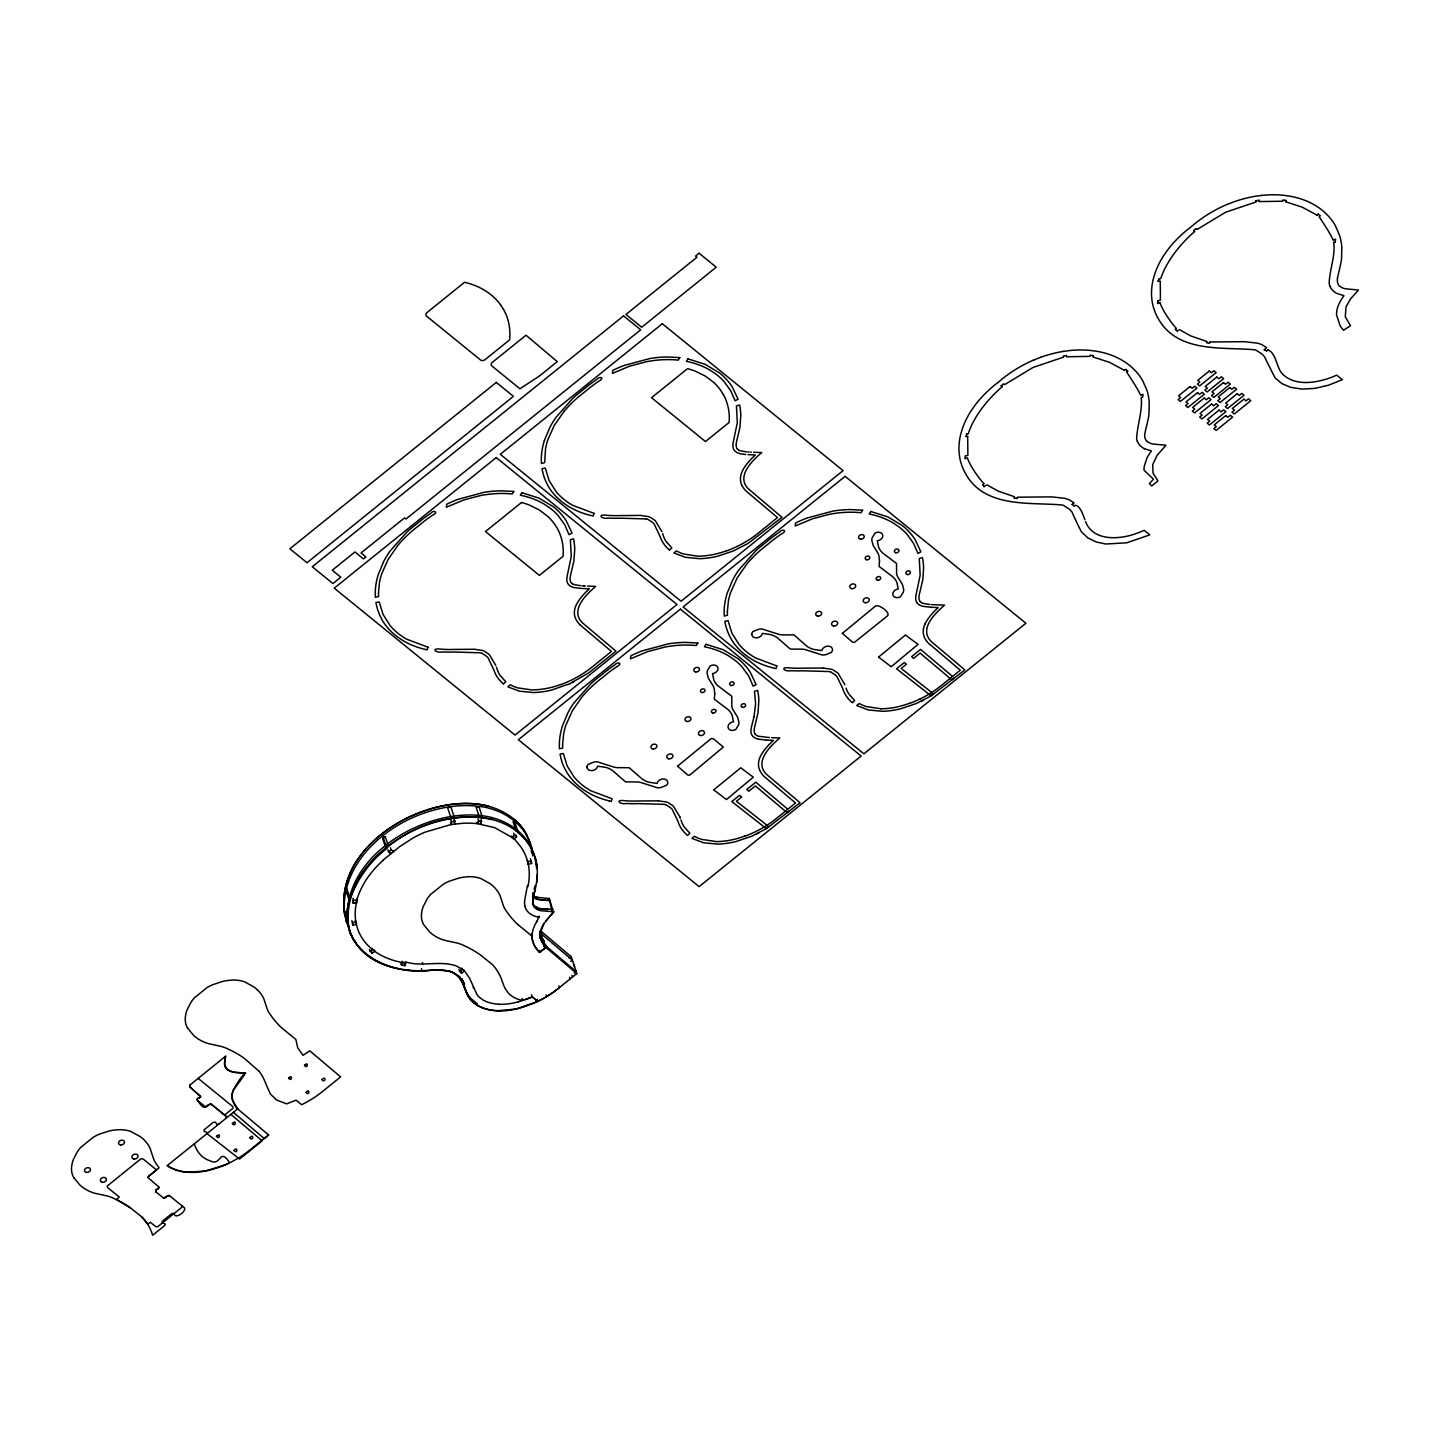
<?xml version="1.0" encoding="UTF-8"?>
<svg xmlns="http://www.w3.org/2000/svg" width="1430" height="1430" viewBox="0 0 1430 1430"><rect width="100%" height="100%" fill="white"/><g stroke="black" fill="none" stroke-linecap="round" stroke-linejoin="round"><path stroke-width="1.5" d="M532.157 935.363L532.157 936.275M147.791 1177.534L148.184 1176.586M533.712 853.317C539.754 867.617 537.215 883.168 533.175 897.575A45.099 34.535 -18.3 0 0 532.907 899.113L532.729 900.882A21.825 16.713 -18.3 0 0 532.711 902.044A17.607 13.478 -18.3 0 0 532.782 903.045L533.73 905.994A11.619 8.902 -18.3 0 0 534.141 906.638L535.553 908.157A14.05 10.761 -18.3 0 0 537.233 909.301L538.431 909.873A18.143 13.907 -18.3 0 0 540.236 910.481A18.787 14.389 -18.3 0 0 541.523 910.803L553.803 911.714M537.394 874.588L536.643 882.864M532.782 900.042L532.729 900.882A26.491 20.288 -18.3 0 0 532.711 902.044A21.218 16.248 -18.3 0 0 532.782 903.045M1337.354 278.51L1340.41 265.337A97.365 74.592 -18.3 0 0 1341.554 258.651L1341.805 247.14A89.393 68.479 -18.3 0 0 1339.445 235.02L1335.245 225.457A83.601 64.046 -18.3 0 0 1328.506 216.18L1325.002 212.641A81.76 62.634 -18.3 0 0 1311.9 203.507L1307.485 201.398A82.046 62.848 -18.3 0 0 1289.27 196.071L1283.586 195.284A87.284 66.853 -18.3 0 0 1261.868 195.392M421.51 913.556L421.957 910.821A39.468 30.227 -18.3 0 1 423.173 906.745L427.123 899.005A37.466 28.689 -18.3 0 1 430.734 894.34L443.318 884.205A37.466 28.689 -18.3 0 1 449.092 881.291L458.673 878.127A39.057 29.923 -18.3 0 1 462.534 877.341L467.092 876.804A30.102 23.059 -18.3 0 1 480.998 878.628L489.918 883.543A41.667 31.925 -18.3 0 1 493.404 886.385L494.083 887.047A51.623 39.54 -18.3 0 1 497.586 891.23L498.051 891.909A38.074 29.172 -18.3 0 1 500.196 896.002L503.235 905.333A47.941 36.715 -18.3 0 0 505.433 909.802L509.795 915.861A133.634 102.37 -18.3 0 0 517.731 924.477M355.301 920.187L355.838 921.832L355.695 920.884A79.669 61.025 -18.3 0 1 356.356 903.099L353.264 903.081L353.192 898.237M532.675 894.679L533.086 892.946M754.039 716.645L755.612 703.596L754.486 691.351L757.668 690.386A95.56 73.198 -18.3 0 1 758.847 700.861L758.025 712.569L754.504 727.548A33.623 25.758 -18.3 0 0 754.254 729.175L754.182 731.052A11.44 8.759 -18.3 0 0 754.361 732.357M225.493 1056.413L224.528 1064.492L227.299 1069.604L233.769 1072.357L245.799 1073.197L233.215 1072.142M533.891 894.394L533.712 895.109A97.151 74.414 -18.3 0 0 533.283 897.003M534.087 893.661L534.731 891.14M534.069 889.12L534.588 887.208M754.021 716.68L751.215 727.977A35.786 27.402 -18.3 0 0 751.054 729.121L750.929 731.338A15.962 12.226 -18.3 0 0 751.018 732.428L751.429 734.055A10.689 8.187 -18.3 0 0 752.341 735.717L752.806 736.253A11.726 8.991 -18.3 0 0 753.556 736.951L755.129 737.987A14.193 10.868 -18.3 0 0 756.577 738.613L757.864 739.024M535.249 889.228L535.285 885.385M544.401 440.404L549.889 427.373A106.16 81.331 -18.3 0 1 555.877 417.506L572.858 398.273A116.67 89.375 -18.3 0 1 582.671 390.175A116.295 89.089 -18.3 0 1 596.578 379.629C598.866 376.394 604.497 377.073 600.439 380.201A112.738 86.354 -18.3 0 0 584.781 391.892A111.665 85.532 -18.3 0 0 564.063 411.375M131.22 1208.475L142.267 1217.305A66.066 50.604 -18.3 0 1 147.612 1224.009L148.005 1224.706A82.011 62.813 -18.3 0 1 150.919 1230.444L151.276 1231.319A79.812 61.133 -18.3 0 1 151.83 1232.785L152.688 1235.234L164.915 1225.349L165.165 1223.919L163.467 1223.311A1.859 1.43 -18.3 0 1 162.77 1220.88L171.457 1213.873A1.859 1.43 -18.3 0 1 174.46 1214.445C175.568 1219.075 186.543 1211.407 184.47 1207.814L169.097 1195.373L163.395 1197.893L155.852 1191.905L155.816 1190.225L159.231 1187.347L157.836 1189.277M166.47 1196.41L169.437 1195.48M404.815 965.733L405.977 962.819L402.795 962.354L401.633 965.268L404.851 965.625L404.172 963.588M1014.442 496.728L998.086 491.08L987.004 484.877M1016.98 498.462L1013.924 498.033A3.664 2.806 -18.3 0 0 1014.442 496.853M1210.066 341.967L1244.618 341.681L1257.631 343.182A23.095 17.678 -18.3 0 1 1258.4 343.361L1261.743 344.612A28.761 22.04 -18.3 0 1 1262.207 344.862L1266.64 347.651L1265.89 348.259A3.664 2.806 -18.3 0 1 1264.728 349.206L1263.959 349.796L1266.748 350.958M511.404 836.05L511.815 837.319L494.601 827.63L477.513 823.698L478.728 820.874M450.897 822.965L451.397 824.484L463.606 823.215A78.042 59.792 -18.3 0 1 476.422 823.573L478.693 820.981L478.049 818.854M481.231 819.319L480.855 824.145L480.355 822.858M1282.424 201.255L1259.187 201.559M1285.498 201.702L1302.212 207.189L1316.976 215.09M1286.017 200.397L1282.942 199.95A3.664 2.806 -18.3 0 1 1282.478 201.165M924.942 624.141L925.961 622.104A47.458 36.358 -18.3 0 1 931.216 614.775L931.448 614.435A79.562 60.936 -18.3 0 1 936.471 609.198L938.134 607.571L931.002 607.267M544.187 923.208C538.806 930.429 538.949 941.19 545.867 947.393L576.791 973.562L559.434 987.54A90.859 69.605 -18.3 0 1 546.671 996.567A87.873 67.317 -18.3 0 1 542.274 999.087L537.805 1001.375L540.701 999.928A89.947 68.89 -18.3 0 0 559.434 987.54L558.88 985.86M537.001 921.135L539.164 916.147M545.599 921.117L552.534 913.126M564.063 411.375L554.197 425.568L547.762 439.975A93.915 71.947 -18.3 0 0 545.581 448.466L544.651 462.641L541.416 463.463A94.898 72.698 -18.3 0 1 544.419 440.404M547.708 900.024L549.388 898.362L553.303 912.358M553.839 911.84L544.133 923.297L540.486 932.235A25.168 19.287 -18.3 0 0 540.755 938.795L547.19 947.071M552.659 912.984L549.066 898.666M549.192 898.541L537.072 897.325A18.787 14.389 -18.3 0 1 535.767 897.003A17.929 13.746 -18.3 0 1 533.98 896.378L532.782 895.806M587.587 590.429L589.267 588.82L582.242 588.499M503.503 683.88L505.773 681.717L500.017 675.318A43.794 33.534 -18.3 0 1 497.211 669.347L496.46 667.202M669.562 550.014L671.832 547.869L666.076 541.452A43.794 33.534 -18.3 0 1 663.27 535.499L662.608 533.622M852.369 702.63L854.657 700.486L848.884 694.068A43.794 33.534 -18.3 0 1 846.077 688.098M382.9 860.288L399.81 846.524L412.984 838.052A96.686 74.056 -18.3 0 1 425.05 832.153L451.022 824.538M190.101 1084.941L189.815 1086.711L200.79 1096.774L189.743 1086.782L189.69 1085.227L225.672 1056.162L224.582 1062.115A21.093 16.159 -18.3 0 0 224.582 1063.902L225.011 1066.119M226.047 1118.278L226.315 1116.383L211.068 1103.978C204.883 1104.55 205.706 1113.023 197.322 1100.081C196.107 1097.704 203.364 1096.435 199.36 1097.811M369.995 951.629L372.694 949.359L374.875 951.129L372.157 953.399L369.351 949.502M513.71 833.136L514.353 835.263L511.708 837.319L513.871 839.088L516.552 836.925L515.89 834.905M983.876 483.59C978.996 478.496 969.969 465.876 967.449 458.047M1124.409 370.316L1109.644 362.416L1092.931 356.91A3.664 2.806 -18.3 0 1 1093.414 355.695L1090.393 355.158A3.664 2.806 -18.3 0 1 1089.91 356.392L1066.637 356.767M1318.21 214.107L1320.301 215.805A3.664 2.806 -18.3 0 0 1319.121 216.734C1322.786 222.133 1330.293 233.555 1333.1 239.882M1127.752 371.014L1125.642 369.315A3.664 2.806 -18.3 0 1 1124.498 370.263M1177.301 331.081L1175.21 329.365A3.664 2.806 -18.3 0 0 1176.389 328.453C1171.277 322.966 1162.662 310.721 1160.016 302.838M224.528 1115.06L232.786 1108.393L233.036 1106.766L198.109 1078.363M233.394 1112.343L264.246 1138.566L268.679 1135.009L237.666 1108.911L207.01 1133.597L239.561 1159.051L262.155 1140.836L230.874 1114.381M459.423 971.524L462.14 969.254L464.321 971.024L461.604 973.276L458.798 969.397M147.648 1224.348L150.275 1222.221L155.834 1226.726L157.765 1226.654L181.699 1207.403L181.807 1205.526M268.536 1135.009L251.18 1148.987A88.517 67.818 -18.3 0 1 224.027 1165.343C206.421 1172.564 184.148 1176.676 167.221 1165.575L206.528 1134.008L206.885 1132.399L204.168 1131.327L204.025 1129.932L213.159 1122.425L215.394 1122.157L217.003 1124.481L218.862 1124.052M1072.089 504.468L1074.18 506.166A3.664 2.806 -18.3 0 1 1075.342 505.237C1080.329 505.863 1082.903 514.782 1084.87 519.591M1073.322 503.467L1074.091 502.86L1069.64 500.071A28.761 22.04 -18.3 0 0 1069.175 499.821L1065.833 498.587A23.095 17.678 -18.3 0 0 1065.064 498.391L1052.051 496.889L1017.517 497.175A3.664 2.806 -18.3 0 0 1016.998 498.355M539.932 935.22L541.47 933.969L572.322 960.084L570.731 961.371M1267.981 349.957C1276.775 353.246 1276.078 368.618 1283.425 374.928C1295.652 385.707 1313.884 383.169 1328.22 378.503A69.373 53.142 -18.3 0 0 1334.083 376.287L1336.746 375.125L1342.359 379.683L1328.649 385.171L1314.939 388.37L1302.212 389.103L1290.647 387.333L1281.941 383.633L1275.024 377.86L1264.477 356.731A30.066 23.041 -18.3 0 0 1264.049 356.195L1262.19 354.247A29.887 22.898 -18.3 0 0 1261.653 353.782L1256.005 350.189A11.243 8.616 -18.3 0 0 1254.754 349.778C1222.042 346.793 1175.567 353.585 1156.977 316.227A82.868 63.474 -18.3 0 1 1152.008 300.604L1151.561 295.813A89.321 68.425 -18.3 0 1 1153.599 277.867L1155.172 272.755A98.831 75.719 -18.3 0 1 1163.895 255.291L1167.684 249.893A109.699 84.048 -18.3 0 1 1191.297 226.709A108.752 83.298 -18.3 0 1 1226.708 204.597L1233.625 201.952A96.311 73.77 -18.3 0 1 1255.558 196.232L1261.868 195.392M539.557 938.08L542.131 936.007L540.236 933.808M543.758 946.749L545.331 945.498L576.129 971.542L574.145 973.133M569.247 958.297L571.214 956.706L540.343 930.608L541.577 934.308M789.592 810.649L787.09 812.669L755.38 785.946L748.837 791.219L746.853 789.414L755.791 782.21L787.108 808.683M954.346 677.838L951.844 679.858L920.134 653.135L913.591 658.408L911.625 656.62L920.562 649.399L951.88 675.872M930.215 695.927L933.593 693.89L901.15 668.436L906.423 664.199L904.278 662.519L896.538 668.757L930.769 695.588M765.443 828.739L768.84 826.701L736.396 801.247L741.67 797.01L739.525 795.33L731.785 801.569L765.997 828.399M726.726 550.639A65.297 50.014 -18.3 0 1 697.643 556.199L683.862 554.036A43.311 33.176 -18.3 0 1 679.715 552.552L676.372 550.925L673.905 552.963L685.453 557.325L699.359 558.665A64.064 49.067 -18.3 0 0 713.463 557.11L713.945 557.039A71.911 55.091 -18.3 0 0 717.896 556.145L733.429 550.925L748.087 543.4L782.031 517.338L748.426 488.917C735.735 476.351 752.305 460.746 761.69 452.559L753.61 452.255M569.873 683.665L588.731 672.851L615.973 651.186L582.368 622.765C569.676 610.199 586.246 594.594 595.631 586.407L587.551 586.103M880.487 708.654L866.669 706.652A43.311 33.176 -18.3 0 1 862.522 705.151L859.198 703.542L856.713 705.58L868.26 709.941L882.167 711.282A64.064 49.067 -18.3 0 0 896.288 709.727L896.753 709.638A71.911 55.091 -18.3 0 0 900.703 708.762L916.237 703.542L930.894 696.017L964.857 669.937L931.252 641.534C918.543 628.968 935.131 613.345 944.515 605.176L931.413 604.622M715.715 841.466L701.916 839.446A43.311 33.176 -18.3 0 1 697.769 837.962L694.426 836.336L691.959 838.373L703.506 842.753L717.395 844.093A64.064 49.067 -18.3 0 0 731.517 842.52L731.999 842.449A71.911 55.091 -18.3 0 0 735.95 841.555L751.483 836.336L766.14 828.81L800.085 802.748L766.48 774.327C753.789 761.779 770.359 746.156 779.743 737.987L771.664 737.666M923.709 700.039L921.349 701.218M758.955 832.832L756.577 834.03M573.948 681.717L572.465 682.45M737.094 546.457L730.927 549.209A80.366 61.562 -18.3 0 1 728.835 550.032L726.798 550.8M919.919 699.073L913.752 701.826A80.366 61.562 -18.3 0 1 911.643 702.648L909.623 703.399M537.162 999.338L537.734 1001.411L533.765 1003.234M229.515 1162.93L224.045 1165.379M532.264 996.835L537.823 1001.375L516.159 1009.008L497.193 1010.76A47.548 36.429 -18.3 0 1 488.13 1009.526M569.873 683.665L551.837 689.993A71.911 55.091 -18.3 0 1 547.887 690.887L547.404 690.976A64.064 49.067 -18.3 0 1 533.283 692.531L519.394 691.173L507.847 686.811L510.313 684.773L513.656 686.4A43.311 33.176 -18.3 0 0 517.803 687.884L531.602 689.886A65.297 50.014 -18.3 0 0 560.667 684.487M533.515 1003.342L531.477 1004.2M1034.158 359.842L1041.076 357.16M224.01 1165.307L205.312 1170.973L188.939 1172.207A43.579 33.391 -18.3 0 1 167.256 1165.665M560.739 684.648L562.776 683.88A80.366 61.562 -18.3 0 0 564.868 683.057L571.035 680.305A88.088 67.478 -18.3 0 0 580.097 675.389A92.199 70.624 -18.3 0 0 593.075 666.237L611.45 651.437L579.776 624.642M744.851 836.21L746.889 835.46A80.366 61.562 -18.3 0 0 748.98 834.62L755.147 831.885A88.088 67.478 -18.3 0 0 764.21 826.951A92.199 70.624 -18.3 0 0 777.187 817.799L795.545 802.999L763.888 776.222A35.714 27.349 -18.3 0 1 759.991 770.842A25.275 19.377 -18.3 0 1 760.117 756.953L761.207 754.897A47.458 36.358 -18.3 0 1 766.462 747.568L766.677 747.247A79.562 60.936 -18.3 0 1 771.7 742.009L773.38 740.383L766.355 740.079M525.025 999.767L525.382 999.642A71.017 54.412 -18.3 0 0 532.192 996.871L537.734 1001.411M518.018 1002.019L532.228 996.942L531.585 994.815M1157.871 300.783L1157.531 303.5L1158.407 303.267M965.304 455.991L964.964 458.708L965.858 458.476A3.664 2.806 -18.3 0 1 967.359 458.065M352.406 923.154L353.031 925.282L356.535 924.263L355.981 921.689L352.477 922.708L351.852 920.58M1335.227 241.956L1335.584 239.239L1334.69 239.471A3.664 2.806 -18.3 0 1 1333.189 239.865M1142.141 394.68L1143.017 394.448L1142.677 397.165A3.664 2.806 -18.3 0 0 1141.158 397.54C1142.856 410.053 1137.172 425.103 1136.636 438.688A22.951 17.571 -18.3 0 0 1137.029 440.386L1137.208 440.958M530.441 858.804L531.066 860.949L527.634 861.736L528.188 864.31L531.656 863.398M198.591 1097.972L198.698 1097.954A1.859 1.43 -18.3 0 0 197.483 1100.421L204.865 1106.409A1.859 1.43 -18.3 0 0 208.011 1105.444L210.818 1103.924L227.263 1117.277M1063.008 351.458L1069.318 350.6A87.284 66.853 -18.3 0 1 1091.036 350.493L1096.721 351.28A82.046 62.848 -18.3 0 1 1114.935 356.606L1119.35 358.716A81.76 62.634 -18.3 0 1 1132.435 367.868L1135.956 371.389A83.601 64.046 -18.3 0 1 1142.695 380.666L1146.896 390.229A89.393 68.479 -18.3 0 1 1149.237 402.366L1149.005 413.86A97.365 74.592 -18.3 0 1 1147.861 420.545L1144.804 433.612A14.926 11.44 -18.3 0 0 1147.11 441.62M454.096 819.158L454.758 821.178L451.38 821.732L450.736 819.605M461.622 968.146L462.051 969.415L460.335 968.217A36.465 27.921 -18.3 0 0 457.207 966.43L457.064 966.358A22.487 17.214 -18.3 0 0 456.116 965.929L455.419 965.661A21.039 16.123 -18.3 0 0 452.81 964.928C437.348 961.014 419.419 966.894 405.477 961.782M487.845 1009.455L484.055 1008.347A40.344 30.906 -18.3 0 1 474.295 1003.127C463.463 995.53 465.68 977.959 452.667 972.4C445.981 969.576 438.331 970.219 431.252 970.076C398.934 973.633 357.983 962.908 348.58 927.427C340.233 857.214 430.198 804.715 492.564 819.587M433.004 970.04C393.304 976.797 339.625 953.399 347.883 905.494C364.507 847.525 431.771 806.484 491.33 819.265A81.385 62.348 -18.3 0 1 517.785 832.153A82.886 63.492 -18.3 0 1 529.565 845.38L532.997 851.851M431.252 970.076L444.158 970.469M1160.248 281.317L1160.427 300.103L1159.48 300.354A3.664 2.806 -18.3 0 1 1157.978 300.765M966.644 433.88L966.09 436.507M967.681 436.525L967.878 455.312L966.912 455.562A3.664 2.806 -18.3 0 1 965.411 455.973M353.281 902.974L356.749 903.009L357.321 900.292L353.836 900.364L353.407 899.095M438.134 970.04L439.064 970.076M497.193 1010.76L499.32 1010.831M751.34 452.148L750.357 452.112M585.281 585.996L584.298 585.96M769.394 737.576L758.24 736.182A10.636 8.151 -18.3 0 1 757.131 735.681M545.742 900.185L550.246 900.972M583.833 585.925L582.475 585.853M748.98 452.023L747.783 451.952M748.069 454.633L755.326 454.955L753.646 456.581A79.562 60.936 -18.3 0 0 748.623 461.819M930.769 607.25L923.333 606.392M534.337 898.272L533.73 897.986A13.71 10.511 -18.3 0 1 532.675 897.379A13.049 9.992 -18.3 0 0 533.73 897.986L536.447 899.023A16.552 12.673 -18.3 0 0 537.751 899.345L545.742 900.185M532.711 903.26L533.319 904.404A11.708 8.955 -18.3 0 0 534.302 905.601L535.785 906.817A13.049 9.992 -18.3 0 0 536.858 907.424L539.575 908.461A16.552 12.673 -18.3 0 0 540.862 908.783L552.981 909.23M498.677 1004.2L498.123 1004.164A35.5 27.206 -18.3 0 1 482.893 999.91L479.962 997.693A31.549 24.167 -18.3 0 1 477.12 994.815L469.523 978.12L463.803 969.915M765.89 740.043L758.383 739.167M581.313 588.445L574.27 587.605M544.544 900.114L540.057 899.72A27.134 20.789 -18.3 0 1 538.234 899.452L537.751 899.345A18.787 14.389 -18.3 0 1 536.447 899.023M547.672 909.552L543.168 909.158A27.134 20.789 -18.3 0 1 541.362 908.89L540.862 908.783A18.787 14.389 -18.3 0 1 539.575 908.461M929.822 604.515L923.047 603.389A10.636 8.151 -18.3 0 1 921.903 602.87M581.027 585.764L574.127 584.602A10.636 8.151 -18.3 0 1 573.019 584.119M745.799 454.49L744.065 454.329M639.943 515.426L620.602 515.569A93.987 72.001 -18.3 0 1 606.838 515.283C596.846 513.888 601.154 519.448 608.644 518.089A97.58 74.735 -18.3 0 0 620.245 518.178L646.199 518.929M822.768 668.025L803.41 668.168A93.987 72.001 -18.3 0 1 789.646 667.899C779.672 666.487 783.962 672.064 791.451 670.706A97.58 74.735 -18.3 0 0 803.052 670.795L829.025 671.546A8.991 6.882 -18.3 0 1 830.687 672.011M746.532 451.862L740.222 450.772A10.636 8.151 -18.3 0 1 739.078 450.271M473.884 649.274L454.543 649.417A93.987 72.001 -18.3 0 1 440.78 649.131C430.788 647.736 435.095 653.296 442.585 651.937A97.58 74.735 -18.3 0 0 454.186 652.026L480.14 652.777A8.991 6.882 -18.3 0 1 481.821 653.242M657.997 800.836L638.656 800.979A93.987 72.001 -18.3 0 1 624.892 800.711C614.9 799.299 619.208 804.858 626.68 803.499A97.58 74.735 -18.3 0 0 638.28 803.606L664.253 804.339A8.991 6.882 -18.3 0 1 665.933 804.804M441.173 970.183L442.728 970.327M640.336 515.444L648.094 516.516A10.814 8.276 -18.3 0 1 649.274 516.874M823.144 668.06L830.901 669.133A10.814 8.276 -18.3 0 1 832.099 669.472M474.277 649.292L482.035 650.364A10.814 8.276 -18.3 0 1 483.215 650.722M658.372 800.872L666.148 801.926A10.814 8.276 -18.3 0 1 667.327 802.284M405.012 969.737L409.123 970.13M743.618 454.293L740.329 453.739M443.693 970.416L450.897 971.631M477.441 823.68L477.155 822.429M445.445 970.63L447 970.827M478.693 820.981L481.892 821.338M539.575 917.417L535.428 916.38A21.521 16.499 -18.3 0 1 524.864 906.37M488.113 806.109C425.997 789.95 326.791 848.884 346.239 920.455A81.403 62.348 -18.3 0 0 348.098 924.477M609.287 800.961L611.254 801.408L612.058 798.762L590.822 790.772A83.512 63.975 -18.3 0 1 574.181 777.098L567.21 766.069L563.331 753.503L560.077 754.057A87.48 67.013 -18.3 0 0 564.439 767.981L566.87 772.432A87.445 66.995 -18.3 0 0 609.323 800.889M232.75 1072.035L232.232 1071.91A13.764 10.546 -18.3 0 1 224.778 1066.208M739.721 453.578L738.524 453.203A14.193 10.868 -18.3 0 1 737.076 452.559L735.663 451.648A11.726 8.991 -18.3 0 1 734.752 450.843L734.323 450.325A10.689 8.187 -18.3 0 1 733.393 448.645L732.982 447.072A15.962 12.226 -18.3 0 1 732.893 445.928L733 443.711A35.786 27.402 -18.3 0 1 733.161 442.567L737.326 422.654L736.432 405.923L739.614 404.976A95.56 73.198 -18.3 0 1 740.794 415.433L739.971 427.141L736.45 442.138A33.623 25.758 -18.3 0 0 736.2 443.765L736.128 445.642A11.44 8.759 -18.3 0 0 736.325 446.947M922.529 606.195L921.331 605.802A14.193 10.868 -18.3 0 1 919.883 605.176L918.418 604.229A11.726 8.991 -18.3 0 1 917.56 603.442L917.131 602.942M573.752 587.462L572.554 587.087A14.193 10.868 -18.3 0 1 571.017 586.407L569.605 585.514A11.726 8.991 -18.3 0 1 568.693 584.691L568.228 584.137A10.689 8.187 -18.3 0 1 567.335 582.493L566.941 581.045A15.962 12.226 -18.3 0 1 566.834 579.776L566.941 577.559A35.786 27.402 -18.3 0 1 567.102 576.415L571.267 556.502L570.373 539.771L573.555 538.824A95.56 73.198 -18.3 0 1 574.735 549.281L573.913 560.989L570.391 575.986A33.623 25.758 -18.3 0 0 570.141 577.613L570.07 579.49A11.44 8.759 -18.3 0 0 570.266 580.795M460.049 978.424L459.906 978.245A24.578 18.84 -18.3 0 0 459.477 977.709L453.775 973.026A24.525 18.787 -18.3 0 0 452.667 972.4L450.522 971.524A20.109 15.408 -18.3 0 0 448.323 971.042M451.094 971.703L451.433 971.828A12.816 9.813 -18.3 0 1 452.13 972.132L454.347 973.383A31.96 24.489 -18.3 0 1 455.115 973.902A28.457 21.79 -18.3 0 1 455.705 974.295M131.077 1131.613L140.033 1136.493A41.667 31.925 -18.3 0 1 143.536 1139.335L144.198 1139.978A52.32 40.076 -18.3 0 1 147.201 1143.464L148.166 1144.858A38.074 29.172 -18.3 0 1 150.311 1148.934L153.35 1158.264A48.602 37.234 -18.3 0 0 155.924 1163.341L156.317 1163.966A95.721 73.323 -18.3 0 0 159.105 1167.756L148.47 1176.425L156.567 1169.919L142.911 1158.836L140.587 1159.051L107.322 1185.971L107.447 1187.418L119.244 1197.017L116.402 1199.627M537.448 907.71L536.858 907.424A13.71 10.511 -18.3 0 1 535.553 906.638M648.13 519.519L651.955 521.95A22.916 17.553 -18.3 0 1 654.082 523.898L660.106 536.536A47.065 36.054 -18.3 0 0 662.912 542.578L664.646 545.062A44.58 34.141 -18.3 0 0 669.455 549.942M830.937 672.136L834.78 674.567A22.916 17.553 -18.3 0 1 836.89 676.497L842.485 687.866M482.071 653.367L485.896 655.798A22.916 17.553 -18.3 0 1 488.023 657.746L494.047 670.384A47.065 36.054 -18.3 0 0 496.853 676.426L498.587 678.91A44.58 34.141 -18.3 0 0 503.396 683.79M666.183 804.947L670.009 807.378A22.916 17.553 -18.3 0 1 672.136 809.308L677.731 820.677M650.221 517.267L654.94 520.377A29.029 22.236 -18.3 0 1 655.333 520.699L661.875 531.567M833.029 669.884L837.766 672.976A29.029 22.236 -18.3 0 1 838.159 673.316L844.844 684.63M484.162 651.115L488.881 654.225A29.029 22.236 -18.3 0 1 489.275 654.547L495.817 665.415M668.275 802.695L672.994 805.787A29.029 22.236 -18.3 0 1 673.387 806.127L679.929 816.995M130.702 1207.975L130.291 1207.689A133.634 102.37 -18.3 0 0 119.691 1201.236L112.237 1197.661A47.941 36.715 -18.3 0 0 106.714 1195.855L95.202 1193.353A38.074 29.172 -18.3 0 1 90.162 1191.619L89.303 1191.226A51.623 39.54 -18.3 0 1 84.156 1188.366L83.351 1187.83A41.667 31.925 -18.3 0 1 79.865 1184.987L73.86 1177.73M1144.34 448.68L1151.4 450.915L1147.968 456.099A44.419 34.034 -18.3 0 0 1146.824 458.261L1144.232 466.377A33.569 25.722 -18.3 0 0 1144.018 470.166L1153.492 479.211L1149.398 483.572L1151.704 485.986L1157.978 480.927L1153.027 473.062L1152.723 464.589L1157.085 455.366L1165.933 445.248L1152.58 443.997A15.659 11.994 -18.3 0 1 1148.022 441.995L1147.45 441.477M117.76 1200.306L130.416 1207.903M476.101 1002.859L477.263 1003.556M1179.553 329.669L1190.654 335.871L1206.992 341.52A3.664 2.806 -18.3 0 1 1206.527 342.735L1209.548 343.254A3.664 2.806 -18.3 0 1 1210.03 342.038M163.324 1197.84L163.395 1197.893A1.859 1.43 -18.3 0 0 166.398 1196.946M1196.141 228.639L1193.675 230.641M1001.107 385.85L1003.592 383.848A3.664 2.806 -18.3 0 0 1004.539 384.688L1032.996 367.474L1063.384 357.196M1002.162 386.708C988.827 398.166 973.759 416.041 968.235 433.898A3.664 2.806 -18.3 0 1 966.734 433.898M514.389 835.156L516.516 837.033M539.575 931.788L545.992 947.518L539.128 952.023A44.884 34.374 -18.3 0 1 534.194 945.23L533.336 943.139A35.249 26.991 -18.3 0 1 532.532 940.44L532.175 938.294A33.516 25.669 -18.3 0 1 532.032 936.185L517.749 924.459M388.585 851.833L390.855 853.692L390.336 852.477M229.64 1162.876C219.398 1146.61 221.167 1167.041 210.156 1160.803C202.184 1158.497 196.536 1151.65 194.337 1143.821M158.819 1186.972L147.898 1177.516M155.87 1191.78L155.941 1191.851A1.859 1.43 -18.3 0 1 157.068 1189.367M257.257 989.721L257.918 990.364A51.623 39.54 -18.3 0 1 261.422 994.547L261.905 995.244A38.074 29.172 -18.3 0 1 264.032 999.32L267.07 1008.668A47.941 36.715 -18.3 0 0 269.269 1013.137L273.648 1019.197A133.634 102.37 -18.3 0 0 281.585 1027.795L295.885 1039.503L297.69 1047.725L302.963 1055.358L309.827 1050.853L340.626 1076.897L323.287 1090.876A89.286 68.39 -18.3 0 1 301.676 1104.711L296.099 1100.171L286.661 1103.853L276.723 1100.081L270.377 1094.075L265.497 1083.011A78.042 59.774 -18.3 0 0 262.798 1077.005L262.584 1076.593A61.74 47.297 -18.3 0 0 259.098 1071.213M142.178 1217.377L147.487 1224.062M237.738 1108.84C232.768 1104.121 230.552 1096.524 233.305 1090.071C259.313 1055.966 235.181 1081.491 232.232 1093.682A25.168 19.287 -18.3 0 0 232.5 1100.242L237.594 1108.84M539.7 931.949L541.398 933.915M259.062 1071.231L244.012 1058.075A133.937 102.603 -18.3 0 0 232.161 1050.979L225.958 1048.047A47.941 36.715 -18.3 0 0 220.434 1046.242L208.923 1043.739A38.074 29.172 -18.3 0 1 203.882 1042.005L202.166 1041.201A52.32 40.076 -18.3 0 1 197.876 1038.752L197.072 1038.216A41.667 31.925 -18.3 0 1 193.586 1035.374L187.58 1028.116M459.101 976.047L459.781 976.976M500.625 304.93L503.521 309.434M462.837 983.232L459.334 977.548A23.72 18.179 -18.3 0 0 458.422 976.565A19.144 14.657 -18.3 0 0 457.922 976.1M460.067 977.387L465.072 988.917M533.319 904.404L532.836 903.367M530.584 843.879L525.096 831.885A82.886 63.492 -18.3 0 0 513.334 818.657A81.385 62.348 -18.3 0 0 486.879 805.787C423.763 791.165 326.755 849.045 346.525 921.474M526.937 835.049L525.096 831.885A82.69 63.349 -18.3 0 0 513.334 818.657M531.388 848.544L529.565 845.38A82.69 63.349 -18.3 0 0 517.785 832.153M723.348 394.608L720.363 389.907A75.933 58.165 -18.3 0 0 713.659 382.364L705.312 376.09L695.248 371.121A74.789 57.289 -18.3 0 0 687.562 368.654L651.526 397.701L705.455 441.53L729.103 422.476A82.368 63.099 -18.3 0 0 723.419 394.573M532.889 903.671L532.943 903.957A14.121 10.814 -18.3 0 0 533.283 905.029L533.73 905.994M463.803 983.769L461.675 978.656M462.569 982.625L467.932 995.834L473.795 1002.716L472.955 1000.178M461.908 979.139L462.248 979.961A44.098 33.784 -18.3 0 0 463.481 982.356L463.946 983.125L463.481 982.356A42.078 32.229 -18.3 0 1 462.248 979.961M534.373 855.337L532.335 849.831A83.226 63.76 -18.3 0 0 517.124 830.115A81.403 62.366 -18.3 0 0 490.669 817.245C427.552 802.623 330.544 860.503 350.314 932.932A81.439 62.384 -18.3 0 0 366.116 954.4M1329.9 286.089L1329.936 286.197A20.985 16.07 -18.3 0 0 1336.907 293.454L1343.95 295.706L1341.286 299.603A47.047 36.054 -18.3 0 0 1340.089 301.659L1338.337 305.412A35.16 26.938 -18.3 0 0 1336.55 314.957L1340.178 325.933A47.208 36.161 -18.3 0 0 1343.574 330.187L1350.528 325.718L1345.273 316.763L1346.041 306.878L1350.438 299.031L1358.5 290.04L1344.969 288.735A15.659 11.994 -18.3 0 1 1340.589 286.786M1137.333 441.298L1137.368 441.405A20.985 16.07 -18.3 0 0 1144.34 448.663M679.965 817.102L680.323 818.103M1077.416 523.863L1071.91 511.94A30.066 23.041 -18.3 0 0 1071.499 511.404L1069.694 509.509A29.887 22.898 -18.3 0 0 1069.104 508.991L1063.437 505.398A11.243 8.616 -18.3 0 0 1062.186 504.987C1029.671 501.984 982.946 508.83 964.41 471.435A82.868 63.474 -18.3 0 1 959.459 455.812L958.994 451.022A89.321 68.425 -18.3 0 1 961.032 433.076L962.605 427.963A98.831 75.719 -18.3 0 1 971.345 410.499L975.117 405.101A109.699 84.048 -18.3 0 1 998.73 381.917A108.752 83.298 -18.3 0 1 1034.14 359.806M680.93 819.837L681.306 820.909A43.794 33.534 -18.3 0 0 684.13 826.88L689.886 833.279L687.615 835.442A44.58 34.141 -18.3 0 1 682.7 830.49L680.966 827.988A47.065 36.054 -18.3 0 1 678.178 821.964L678.017 821.535M473.187 987.111L473.598 988.309M1085.531 521.503C1092.931 541.398 1119.154 539.646 1135.67 533.712A69.373 53.142 -18.3 0 0 1141.515 531.495L1144.197 530.333L1149.792 534.892L1126.822 542.792L1105.801 544.026L1096.22 541.97L1087.819 537.859L1081.348 531.692L1077.612 524.417M842.788 688.724L842.931 689.153A47.065 36.054 -18.3 0 0 845.72 695.195L847.454 697.679A44.58 34.141 -18.3 0 0 852.262 702.559M382.418 835.12L386.833 848.473C363.059 866.133 342.128 895.144 348.294 926.193M1329.775 285.75L1329.596 285.178A22.951 17.571 -18.3 0 1 1329.203 283.48C1329.417 269.787 1335.781 255.309 1333.636 242.367A3.664 2.806 -18.3 0 1 1335.137 241.974M543.489 940.136L543.883 941.315M573.966 965.053L574.592 966.912M575.807 970.613L576.129 971.542M543.114 938.956L543.722 940.797M544.937 944.515L545.259 945.444M571.214 956.706L576.791 973.562M531.138 850.421L533.015 856.087M571.964 975.314L572.518 977.012M569.515 977.298L570.07 978.978M530.977 861.378L531.62 863.505L531.102 860.824M518.357 832.904L515.247 823.466L513.066 821.714L516.194 831.152M527.295 860.556L527.706 861.825A77.345 59.256 -18.3 0 0 520.216 846.095L513.495 837.873M527.885 863.112L528.296 864.381M527.456 885.545L524.917 898.862A39.128 29.976 -18.3 0 0 524.596 901.847L524.596 903.224A26.598 20.378 -18.3 0 0 524.649 904.118L525.007 906.316M539.092 950.521L539.754 952.541L545.92 947.464L541.505 940.958L539.682 934.594M538.788 950.7L539.217 951.969M531.37 934.148L532.032 936.185M546.117 994.887L546.671 996.567M522.147 998.498L522.826 1000.517L521.432 1000.231A29.387 22.523 -18.3 0 1 517.052 998.855A36.465 27.921 -18.3 0 1 511.851 996.084L510.582 995.191A24.828 19.019 -18.3 0 1 508.329 993.081L505.326 988.756A58.219 44.598 -18.3 0 1 503.342 984.43L501.501 979.246A68.998 52.856 -18.3 0 0 500.411 976.619A82.011 62.813 -18.3 0 0 497.89 971.774A56.825 43.526 -18.3 0 0 495.03 967.627A72.412 55.466 -18.3 0 0 492.152 964.374L480.176 954.757A133.937 102.603 -18.3 0 0 468.307 947.643L462.122 944.712A47.941 36.715 -18.3 0 0 456.599 942.906L445.07 940.422A38.074 29.172 -18.3 0 1 440.029 938.67L438.331 937.883A52.32 40.076 -18.3 0 1 434.041 935.435L433.236 934.898A41.667 31.925 -18.3 0 1 429.733 932.056L423.745 924.781A30.102 23.059 -18.3 0 1 421.546 913.556M454.311 820.016L454.722 821.285M454.293 822.59L454.758 823.984L454.758 821.178M474.76 1001.5L475.636 1004.11A40.916 31.353 -18.3 0 1 465.787 990.919M473.455 1000.589L474.295 1003.109M460.961 971.149L461.604 973.276M461.747 978.835L465.751 990.936M392.893 850.421L393.322 851.672L391.141 849.778L388.549 851.94L387.923 849.813M390.479 847.758L391.105 849.885M422.422 962.533L422.833 963.784M421.367 968.664L421.886 970.219M402.313 961.282L402.742 962.551L400.275 962.086A75.951 58.183 -18.3 0 1 374.731 951.325L374.338 950.038M401.008 963.141L401.669 965.161L401.222 963.999M356.553 899.13L356.982 900.4M372.104 948.322L372.515 949.592L368.189 945.677A73.162 56.038 -18.3 0 1 357.965 929.768L355.945 923.137M355.927 901.847L356.338 903.099M371.514 951.272L372.157 953.399M352.62 900.936L353.264 903.081M349.993 898.201L346.882 888.763L346.292 891.462L349.421 900.9M348.026 919.526L345.524 911.983L347.955 920.223M541.881 935.238L542.185 936.167M529.922 841.841L533.211 855.104M535.517 858.947L537.001 866.562M534.838 856.928L536.661 868.51M352.513 922.6L353.031 925.282M344.505 914.735C337.909 845.398 425.604 794.133 487.541 807.807A81.403 62.366 -18.3 0 1 513.996 820.695A83.226 63.76 -18.3 0 1 529.189 840.411M1259.187 200.254L1255.933 200.701M451.397 821.624L451.397 824.484M532.907 899.113A57.468 44.026 -18.3 0 1 533.175 897.575M537.233 909.301A13.603 10.421 -18.3 0 1 533.533 905.762M540.236 910.481A17.929 13.746 -18.3 0 1 538.431 909.873M533.98 896.378A18.143 13.907 -18.3 0 0 535.767 897.003A18.858 14.443 -18.3 0 0 537.072 897.325M397.147 968.432A84.013 64.35 -18.3 0 1 366.08 954.418M463.284 984.215A58.952 45.152 -18.3 0 1 463.749 985.395M462.283 982.053A31.96 24.489 -18.3 0 0 461.854 981.248L461.711 980.98A34.088 26.115 -18.3 0 0 461.282 980.265M460.728 979.407A25.74 19.716 -18.3 0 1 461.139 980.051M456.671 975.028A24.703 18.912 -18.3 0 1 457.225 975.475M531.37 1004.003A66.388 50.854 -18.3 0 1 499.41 1011.064M497.211 1010.67A43.544 33.355 -18.3 0 1 475.511 1004.217M347.937 924.155A81.439 62.384 -18.3 0 1 345.846 919.454M349.26 927.784A83.226 63.76 -18.3 0 1 346.274 921.563M356.749 900.31A94.166 72.126 -18.3 0 1 383.079 860.413M474.921 1002.126A40.916 31.353 -18.3 0 1 465.108 988.899M356.124 942.871A83.226 63.76 -18.3 0 1 349.385 931.002M532.621 894.983A68.855 52.749 -18.3 0 1 533.068 893.089M539.396 951.844A39.075 29.923 -18.3 0 1 531.853 936.31M528.403 864.685A85.496 65.494 -18.3 0 1 527.849 886.797M517.982 1001.912A51.248 39.254 -18.3 0 1 498.659 1004.289M532.014 935.381A38.413 29.422 -18.3 0 1 537.108 921.17M187.527 1028.134A30.102 23.059 -18.3 0 1 185.382 1016.891L185.811 1014.156A39.468 30.227 -18.3 0 1 187.008 1010.063L190.959 1002.341A37.466 28.689 -18.3 0 1 194.569 997.657L207.153 987.522A37.466 28.689 -18.3 0 1 212.945 984.627L222.508 981.463A39.057 29.923 -18.3 0 1 226.369 980.676L230.945 980.14A30.102 23.059 -18.3 0 1 244.834 981.945L253.754 986.879A41.667 31.925 -18.3 0 1 257.257 989.721M131.113 1131.559A30.102 23.059 -18.3 0 0 117.224 1129.789L113.828 1130.111A39.468 30.227 -18.3 0 0 108.787 1131.076L99.224 1134.24A37.466 28.689 -18.3 0 0 93.433 1137.136L80.849 1147.271A37.466 28.689 -18.3 0 0 77.238 1151.954L73.288 1159.676A39.057 29.923 -18.3 0 0 72.304 1162.804L71.625 1166.505A30.102 23.059 -18.3 0 0 73.806 1177.748M1127.662 371.067A3.664 2.806 -18.3 0 0 1126.554 371.943C1130.2 377.341 1137.744 388.763 1140.532 395.091A3.664 2.806 -18.3 0 0 1142.052 394.734M1041.076 357.16A96.311 73.77 -18.3 0 1 1063.008 351.44M1073.269 503.539A3.664 2.806 -18.3 0 1 1072.178 504.415M985.896 485.342A3.664 2.806 -18.3 0 0 984.787 486.218L984.054 486.826L982.642 484.573A3.664 2.806 -18.3 0 0 983.84 483.662M966.179 436.472A3.664 2.806 -18.3 0 1 967.592 436.507M1001.197 385.868A3.664 2.806 -18.3 0 1 1002.09 386.618M1063.419 357.089A3.664 2.806 -18.3 0 0 1063.419 356.016L1066.619 355.462A3.664 2.806 -18.3 0 0 1066.583 356.66M1318.156 214.178A3.664 2.806 -18.3 0 1 1317.048 215.054M1339.678 286.411A14.926 11.44 -18.3 0 1 1337.515 278.51M1266.801 350.886A3.664 2.806 -18.3 0 1 1267.892 350.01M1177.355 330.991A3.664 2.806 -18.3 0 1 1178.463 330.133M1158.497 303.214A3.664 2.806 -18.3 0 1 1159.909 302.856M1160.141 281.299A3.664 2.806 -18.3 0 0 1158.747 281.263L1157.764 281.281L1159.194 278.671A3.664 2.806 -18.3 0 0 1160.695 278.707C1166.397 261.011 1181.269 242.903 1194.729 231.499A3.664 2.806 -18.3 0 0 1193.764 230.659M1196.213 228.728A3.664 2.806 -18.3 0 0 1197.107 229.461L1225.564 212.266L1255.951 201.988A3.664 2.806 -18.3 0 0 1255.969 200.808M1259.151 201.451A3.664 2.806 -18.3 0 1 1259.151 200.379M1285.498 201.576A3.664 2.806 -18.3 0 1 1285.981 200.486M754.951 733.751A7.329 5.613 -18.3 0 1 754.7 733.286M756.756 735.449A8.044 6.167 -18.3 0 1 755.201 734.108M744.78 836.05A65.297 50.014 -18.3 0 1 715.679 841.626M909.552 703.238A65.297 50.014 -18.3 0 1 880.451 708.815M917.095 602.906A10.689 8.187 -18.3 0 1 916.201 601.244L915.808 599.796A15.962 12.226 -18.3 0 1 915.701 598.526L915.808 596.328A35.786 27.402 -18.3 0 1 915.987 595.166L920.151 575.271L919.258 558.54L922.422 557.593A95.56 73.198 -18.3 0 1 923.619 568.05L922.797 579.758L919.258 594.755A33.623 25.758 -18.3 0 0 919.025 596.364L918.954 598.24A11.44 8.759 -18.3 0 0 919.133 599.545M924.888 624.141A25.275 19.377 -18.3 0 0 924.71 638.066A35.714 27.349 -18.3 0 0 928.642 643.375L960.317 670.205L941.959 684.988A92.199 70.624 -18.3 0 1 929.017 694.14A88.088 67.478 -18.3 0 1 920.026 699.02M919.722 600.957A7.329 5.613 -18.3 0 1 919.454 600.475M921.528 602.638A8.044 6.167 -18.3 0 1 919.955 601.315M500.607 304.93A78.114 59.828 -18.3 0 0 464.571 282.264L426.98 312.598A3.2 2.449 -18.3 0 0 426.623 316.173L480.551 360.003A3.2 2.449 -18.3 0 0 484.967 359.717L509.616 339.857A87.713 67.192 -18.3 0 0 507.668 318.979L506.792 316.495A81.742 62.616 -18.3 0 0 503.521 309.434M570.838 582.189A7.329 5.613 -18.3 0 1 570.588 581.724M572.644 583.887A8.044 6.167 -18.3 0 1 571.088 582.546M579.758 624.606A35.714 27.349 -18.3 0 1 575.879 619.279A25.275 19.377 -18.3 0 1 576.004 605.373L577.094 603.335A47.458 36.358 -18.3 0 1 582.35 596.006L582.564 595.684A79.562 60.936 -18.3 0 1 587.587 590.447M746.192 541.523A92.199 70.624 -18.3 0 0 759.133 532.371L777.509 517.589L745.799 490.776A35.714 27.349 -18.3 0 1 741.938 485.431M646.199 518.947A8.991 6.882 -18.3 0 1 647.879 519.394M748.408 462.158A47.458 36.358 -18.3 0 0 743.1 469.469L742.134 471.543A25.275 19.377 -18.3 0 0 741.902 485.449M746.174 541.541A88.16 67.532 -18.3 0 1 737.201 546.403M736.897 448.341A7.329 5.613 -18.3 0 1 736.647 447.876M738.702 450.039A8.044 6.167 -18.3 0 1 737.147 448.698M378.485 592.717L378.593 596.489L375.357 597.311A94.898 72.698 -18.3 0 1 378.36 574.252L383.812 561.221A106.16 81.331 -18.3 0 1 389.818 551.354L406.799 532.139A116.67 89.375 -18.3 0 1 416.613 524.024A116.295 89.089 -18.3 0 1 430.519 513.477C433.505 509.473 437.938 512.19 434.38 514.049A112.738 86.354 -18.3 0 0 418.722 525.74A111.665 85.532 -18.3 0 0 398.005 545.223L388.138 559.416L381.703 573.823A93.915 71.947 -18.3 0 0 379.522 582.314L378.485 592.717M562.598 744.297L562.705 748.069L559.47 748.873A94.898 72.698 -18.3 0 1 562.473 725.832L567.925 712.784A106.16 81.331 -18.3 0 1 573.931 702.917L590.912 683.701A116.67 89.375 -18.3 0 1 600.725 675.604A116.295 89.089 -18.3 0 1 614.632 665.039C617.224 661.464 622.282 663.037 618.493 665.629A112.738 86.354 -18.3 0 0 602.834 677.302A111.665 85.532 -18.3 0 0 582.099 696.785L572.25 710.978L565.815 725.385A93.915 71.947 -18.3 0 0 563.635 733.876L562.598 744.297M727.37 611.486L727.459 615.258L724.241 616.08A94.898 72.698 -18.3 0 1 727.244 593.021L732.696 579.972A106.16 81.331 -18.3 0 1 738.702 570.123L755.683 550.89A116.67 89.375 -18.3 0 1 765.479 542.792A116.295 89.089 -18.3 0 1 779.386 532.228C782.121 528.457 787.036 530.584 783.265 532.818A112.738 86.354 -18.3 0 0 767.588 544.508A111.665 85.532 -18.3 0 0 746.871 563.992L737.022 578.167L730.587 592.574A93.915 71.947 -18.3 0 0 728.388 601.065L727.37 611.486M677.588 766.14L687.794 775.024L689.671 775.185L723.348 747.032L713.23 738.667L711.228 738.541L677.588 766.14M713.784 789.896L726.458 799.549L753.306 777.187L740.776 767.803L713.802 789.789M842.359 633.347L852.566 642.213L854.443 642.392L887.583 615.794C890.675 612.433 878.717 604.229 875.75 605.855L842.359 633.347M878.556 657.085L891.212 666.738L918.06 644.376L905.422 635.027L878.556 657.085M586.979 766.909L586.979 767.177A5.488 4.201 -18.3 0 0 592.109 770.609A5.488 4.201 -18.3 0 0 597.669 766.176L605.659 767.356A24.078 18.447 -18.3 0 1 609.788 768.893L610.378 769.215A33.659 25.794 -18.3 0 1 612.398 770.413L625.536 781.87L638.37 781.978A26.437 20.252 -18.3 0 1 641.981 782.871L657.46 787.805A14.854 11.369 -18.3 0 0 660.964 787.519L666.505 785.284A6.078 4.647 -18.3 0 0 667.578 783.551L667.774 782.425A5.488 4.201 -18.3 0 0 662.662 778.993A5.488 4.201 -18.3 0 0 657.085 783.425L649.095 782.246A24.078 18.447 -18.3 0 1 644.966 780.709L644.376 780.387A33.659 25.794 -18.3 0 1 642.356 779.189L629.218 767.731L616.384 767.624A26.437 20.252 -18.3 0 1 612.773 766.73L597.293 761.797A14.854 11.369 -18.3 0 0 593.79 762.083L588.248 764.317A6.078 4.647 -18.3 0 0 587.176 766.051L586.979 766.909M751.751 634.098L751.733 634.366A5.488 4.201 -18.3 0 0 756.863 637.798A5.488 4.201 -18.3 0 0 762.422 633.383L770.43 634.562A24.078 18.447 -18.3 0 1 774.542 636.1L775.149 636.404A33.659 25.794 -18.3 0 1 777.169 637.601L790.307 649.059L803.124 649.166A26.437 20.252 -18.3 0 1 806.735 650.06L822.232 654.994A14.854 11.369 -18.3 0 0 825.718 654.708L831.259 652.473A6.078 4.647 -18.3 0 0 832.332 650.757L832.546 649.631A5.488 4.201 -18.3 0 0 827.416 646.181A5.488 4.201 -18.3 0 0 821.857 650.614L813.849 649.435A24.078 18.447 -18.3 0 1 809.738 647.897L809.13 647.593A33.659 25.794 -18.3 0 1 807.11 646.396L793.972 634.92L781.155 634.831A26.437 20.252 -18.3 0 1 777.545 633.919L762.065 629.003A14.854 11.369 -18.3 0 0 758.561 629.289L753.02 631.506A6.078 4.647 -18.3 0 0 751.948 633.24L751.751 634.098M714.768 693.961L714.267 699.181L728.371 709.852A33.659 25.794 -18.3 0 1 729.836 711.497L730.23 711.979A24.078 18.447 -18.3 0 1 732.106 715.322L733.536 721.793A5.488 4.201 -18.3 0 0 728.049 726.279A5.488 4.201 -18.3 0 0 732.267 730.444L733.662 730.283A6.078 4.647 -18.3 0 0 735.789 729.425L738.577 724.956A14.854 11.369 -18.3 0 0 738.935 722.114L737.63 717.234L732.911 709.566A26.437 20.252 -18.3 0 1 731.82 706.652L731.749 696.267L717.646 685.578A33.659 25.794 -18.3 0 1 716.162 683.951L715.787 683.451A24.078 18.447 -18.3 0 1 713.892 680.108L712.48 673.637A5.488 4.201 -18.3 0 0 717.967 669.151A5.488 4.201 -18.3 0 0 713.749 664.986L712.355 665.147A6.078 4.647 -18.3 0 0 710.227 666.005L707.439 670.491A14.854 11.369 -18.3 0 0 707.064 673.316L708.386 678.213L713.087 685.864A26.437 20.252 -18.3 0 1 714.196 688.795L714.768 693.961M879.522 561.15L879.021 566.369L893.142 577.059A33.659 25.794 -18.3 0 1 894.608 578.685L894.983 579.186A24.078 18.447 -18.3 0 1 896.878 582.51L898.29 588.999A5.488 4.201 -18.3 0 0 892.803 593.486A5.488 4.201 -18.3 0 0 897.039 597.651L898.415 597.49A6.078 4.647 -18.3 0 0 900.56 596.632L903.331 592.145A14.854 11.369 -18.3 0 0 903.706 589.321L902.384 584.423L897.683 576.773A26.437 20.252 -18.3 0 1 896.592 573.841L896.521 563.456L882.399 552.784A33.659 25.794 -18.3 0 1 880.934 551.14L880.558 550.657A24.078 18.447 -18.3 0 1 878.663 547.315L877.251 540.826A5.488 4.201 -18.3 0 0 882.739 536.339A5.488 4.201 -18.3 0 0 878.503 532.192L877.126 532.335A6.078 4.647 -18.3 0 0 874.981 533.211L872.211 537.68A14.854 11.369 -18.3 0 0 871.835 540.504L873.158 545.402L877.859 553.07A26.437 20.252 -18.3 0 1 878.95 555.984L879.522 561.15M216.502 1136.367C219.773 1140.89 220.899 1131.327 216.502 1136.367M232.375 1123.551C235.682 1128.056 236.88 1118.421 232.375 1123.551M234.002 1150.596C237.648 1154.886 238.006 1145.591 234.037 1150.381M249.893 1137.78C253.432 1142.141 254.004 1132.757 249.893 1137.69M288.592 1078.256C292.238 1082.635 292.596 1073.108 288.592 1078.256M304.483 1065.439C307.808 1069.837 308.773 1060.613 304.519 1065.243M306.092 1092.466C309.881 1096.774 309.881 1087.408 306.109 1092.377M321.982 1079.668C325.182 1084.155 326.612 1074.627 322 1079.561M427.945 647.2L427.141 649.846L425.175 649.399A87.445 66.995 -18.3 0 1 382.65 620.906L380.344 616.401A87.48 67.013 -18.3 0 1 375.965 602.495L379.218 601.941L383.097 614.507L390.068 625.536A83.512 63.975 -18.3 0 0 406.71 639.21L427.945 647.2M594.004 513.352L593.2 515.998L591.234 515.551A87.445 66.995 -18.3 0 1 548.709 487.058L546.403 482.553A87.48 67.013 -18.3 0 1 542.024 468.647L545.277 468.075L549.156 480.659L556.127 491.67A83.512 63.975 -18.3 0 0 572.769 505.362L594.004 513.352M776.83 665.951L776.025 668.614L774.041 668.15A87.445 66.995 -18.3 0 1 731.534 639.675L729.211 635.17A87.48 67.013 -18.3 0 1 724.831 621.246L728.085 620.692L731.963 633.258L738.935 644.287A83.512 63.975 -18.3 0 0 755.576 657.961L776.83 665.951M513.727 491.455L512.172 493.994L510.599 493.833A88.91 68.104 -18.3 0 0 488.792 494.262L483.537 494.995A94.344 72.269 -18.3 0 0 480.963 495.441L463.517 500.035L446.339 507.257L446.732 504.218A107.697 82.511 -18.3 0 1 458.1 499.302L484.252 492.277A94.344 72.269 -18.3 0 1 501.537 490.83L513.727 491.455M679.786 357.607L678.231 360.128L676.658 359.985A88.91 68.104 -18.3 0 0 654.851 360.396L649.595 361.147A94.344 72.269 -18.3 0 0 647.021 361.593L629.575 366.187L612.398 373.409L612.791 370.37A107.697 82.511 -18.3 0 1 624.159 365.437L650.31 358.43A94.344 72.269 -18.3 0 1 667.596 356.982L679.786 357.607M697.84 643.017L696.285 645.556L694.623 645.395A88.91 68.104 -18.3 0 0 672.904 645.824L667.649 646.557A94.344 72.269 -18.3 0 0 665.075 647.021L647.629 651.615L630.451 658.819L630.845 655.78A107.697 82.511 -18.3 0 1 642.213 650.865L668.364 643.84A94.344 72.269 -18.3 0 1 685.649 642.392L697.84 643.017M862.594 510.206L861.039 512.744L859.376 512.583A88.91 68.104 -18.3 0 0 837.676 513.013L832.421 513.745A94.344 72.269 -18.3 0 0 829.829 514.21L812.401 518.804L795.223 526.025L795.616 522.969A107.697 82.511 -18.3 0 1 806.967 518.053L833.118 511.046A94.344 72.269 -18.3 0 1 850.403 509.58L862.594 510.206M521.932 492.724L520.306 495.209A82.976 63.564 -18.3 0 1 544.365 504.236L549.942 508.007A83.852 64.225 -18.3 0 1 558.093 515.497L564.635 524.542L569.033 534.623L572.018 533.068L566.351 521.021A87.588 67.103 -18.3 0 0 553.464 506.81L538.985 498.123L521.932 492.724M687.991 358.876L686.364 361.361A82.976 63.564 -18.3 0 1 710.424 370.388L716.001 374.159A83.852 64.225 -18.3 0 1 724.152 381.649L730.694 390.694L735.091 400.775L738.077 399.22L732.41 387.173A87.588 67.103 -18.3 0 0 719.522 372.962L705.044 364.275L687.991 358.876M706.045 644.304L704.418 646.771A82.976 63.564 -18.3 0 1 728.478 655.798L734.037 659.57A83.852 64.225 -18.3 0 1 742.206 667.059L748.748 676.122L753.145 686.186L756.13 684.63L750.464 672.583A87.588 67.103 -18.3 0 0 737.576 658.372L723.097 649.685L706.045 644.304M870.799 511.493L869.172 513.978A82.976 63.564 -18.3 0 1 893.25 523.005L898.809 526.758A83.852 64.225 -18.3 0 1 906.977 534.248L913.52 543.311L917.917 553.374L920.884 551.837L915.218 539.789A87.588 67.103 -18.3 0 0 902.33 525.579L887.869 516.891L870.799 511.493M539.378 376.036L519.948 388.799L491.902 365.991A3.2 2.449 -18.3 0 1 492.26 362.416L526.008 335.21L557.253 361.629L539.378 376.036M496.299 382.4L289.879 548.798L307.021 562.723L513.442 396.342L496.299 382.4M699.091 253.235L695.534 256.095L696.946 257.221L625.947 314.457L641.695 327.256L716.233 267.178L699.091 253.235M623.534 315.887L312.276 566.763L332.922 583.547L340.823 577.202L332.261 570.23L354.926 551.962L363.488 558.916L365.937 556.949L361.039 552.963L404.511 517.91L405.923 519.054L640.694 329.812L623.534 315.887M496.264 457.582L334.245 588.159L515.014 735.074L677.016 604.479L496.264 457.582M662.322 323.734L500.303 454.311L681.073 601.226L843.092 470.631L662.322 323.734M521.503 502.502L485.467 531.549L539.396 575.378L563.045 556.324A82.368 63.099 -18.3 0 0 557.36 528.421L554.304 523.755A75.933 58.165 -18.3 0 0 547.601 516.23L539.253 509.938L529.189 504.969A74.789 57.289 -18.3 0 0 521.503 502.502M385.26 836.604L382.686 838.677L385.814 848.115L388.37 846.042L385.26 836.604M680.376 609.144L518.357 739.721L699.127 886.636L861.128 756.059L680.376 609.144M845.13 476.333L683.129 606.928L863.899 753.825L1025.9 623.248L845.13 476.333M1190.064 386.547L1178.517 395.86L1180.608 397.558L1178.141 399.56L1180.411 401.419L1196.91 388.12L1194.64 386.261L1192.155 388.263L1190.064 386.547M1209.315 371.031L1197.768 380.344L1199.877 382.042L1197.393 384.044L1199.663 385.886L1216.161 372.587L1213.891 370.745L1211.425 372.73L1209.315 371.031M1197.536 392.624L1185.988 401.937L1188.08 403.635L1185.613 405.637L1187.883 407.479L1204.382 394.18L1202.112 392.338L1199.627 394.322L1197.536 392.624M1216.787 377.091L1205.24 386.404L1207.331 388.12L1204.864 390.104L1207.135 391.963L1223.633 378.664L1221.363 376.805L1218.896 378.807L1216.787 377.091M1204.221 398.058L1192.674 407.371L1194.783 409.087L1192.298 411.071L1194.586 412.93L1211.085 399.631L1208.797 397.772L1206.33 399.774L1204.221 398.058M1223.49 382.543L1211.943 391.856L1214.034 393.554L1211.567 395.556L1213.838 397.397L1230.336 384.098L1228.066 382.257L1225.582 384.241L1223.49 382.543M1229.746 387.637L1218.199 396.932L1220.291 398.648L1217.824 400.632L1220.094 402.491L1236.592 389.192L1234.322 387.333L1231.838 389.335L1229.746 387.637M1211.603 404.064L1200.056 413.359L1202.147 415.075L1199.681 417.06L1201.951 418.919L1218.449 405.62L1216.179 403.761L1213.695 405.763L1211.603 404.064M1237.218 393.697L1225.671 403.01L1227.762 404.708L1225.296 406.71L1227.566 408.551L1244.064 395.252L1241.794 393.411L1239.31 395.413L1237.218 393.697M1219.075 410.124L1207.528 419.437L1209.619 421.135L1207.152 423.137L1209.423 424.978L1225.921 411.679L1223.651 409.838L1221.166 411.84L1219.075 410.124M1243.921 399.149L1232.356 408.444L1234.465 410.16L1231.981 412.162L1234.269 414.003L1250.767 400.704L1248.479 398.863L1246.013 400.847L1243.921 399.149M1225.778 415.576L1214.213 424.889L1216.322 426.587L1213.838 428.589L1216.126 430.43L1232.624 417.131L1230.336 415.29L1227.87 417.274L1225.778 415.576M450.933 807.128L447.59 807.593L450.7 817.03L454.061 816.566L450.933 807.128M479.157 807.289L475.975 806.824L479.104 816.262L482.268 816.727L479.157 807.289M531.924 849.206L531.048 845.47L531.924 849.206M668.811 758.812A3.128 2.395 -18.3 0 0 672.869 755.576A3.128 2.395 -18.3 0 0 667.881 754.772A3.128 2.395 -18.3 0 0 668.811 758.812M700.432 735.503A3.128 2.395 -18.3 0 0 704.49 732.267A3.128 2.395 -18.3 0 0 699.502 731.463A3.128 2.395 -18.3 0 0 700.432 735.503M653.063 748.927A3.039 2.324 -18.3 0 0 656.835 745.638A3.039 2.324 -18.3 0 0 651.919 745.066A3.039 2.324 -18.3 0 0 653.063 748.927M687.061 721.489A3.039 2.324 -18.3 0 0 690.904 718.253A3.039 2.324 -18.3 0 0 686.007 717.592A3.039 2.324 -18.3 0 0 687.061 721.489M120.656 1144.965A3.039 2.324 -18.3 0 0 124.428 1141.676A3.039 2.324 -18.3 0 0 119.494 1141.104A3.039 2.324 -18.3 0 0 120.656 1144.965M86.604 1172.421A3.039 2.324 -18.3 0 0 90.376 1169.132A3.039 2.324 -18.3 0 0 85.442 1168.56A3.039 2.324 -18.3 0 0 86.604 1172.421M133.955 1158.997A3.128 2.395 -18.3 0 0 138.013 1155.762A3.128 2.395 -18.3 0 0 133.044 1154.939A3.128 2.395 -18.3 0 0 133.955 1158.997M102.334 1182.306A3.128 2.395 -18.3 0 0 106.392 1179.071A3.128 2.395 -18.3 0 0 101.423 1178.248A3.128 2.395 -18.3 0 0 102.334 1182.306M712.962 713.034A2.342 1.805 -18.3 0 0 715.929 710.549A2.342 1.805 -18.3 0 0 712.158 710.031A2.342 1.805 -18.3 0 0 712.962 713.034M702.023 692.549A2.342 1.805 -18.3 0 0 704.99 690.064A2.342 1.805 -18.3 0 0 701.218 689.546A2.342 1.805 -18.3 0 0 702.023 692.549M731.159 685.542A2.342 1.805 -18.3 0 0 734.126 683.057A2.342 1.805 -18.3 0 0 730.337 682.539A2.342 1.805 -18.3 0 0 731.159 685.542M742.635 707.35A2.342 1.805 -18.3 0 0 745.602 704.847A2.342 1.805 -18.3 0 0 741.83 704.347A2.342 1.805 -18.3 0 0 742.635 707.35M695.731 671.957A2.896 2.216 -18.3 0 0 699.413 668.883A2.896 2.216 -18.3 0 0 694.73 668.239A2.896 2.216 -18.3 0 0 695.731 671.957M860.503 539.164A2.896 2.216 -18.3 0 0 864.167 536.071A2.896 2.216 -18.3 0 0 859.501 535.446A2.896 2.216 -18.3 0 0 860.503 539.164M907.389 574.538A2.342 1.805 -18.3 0 0 910.374 572.054A2.342 1.805 -18.3 0 0 906.584 571.535A2.342 1.805 -18.3 0 0 907.389 574.538M895.913 552.749A2.342 1.805 -18.3 0 0 898.88 550.246A2.342 1.805 -18.3 0 0 895.109 549.728A2.342 1.805 -18.3 0 0 895.913 552.749M866.795 559.756A2.342 1.805 -18.3 0 0 869.762 557.253A2.342 1.805 -18.3 0 0 865.972 556.735A2.342 1.805 -18.3 0 0 866.795 559.756M877.716 580.24A2.342 1.805 -18.3 0 0 880.701 577.738A2.342 1.805 -18.3 0 0 876.912 577.22A2.342 1.805 -18.3 0 0 877.716 580.24M851.815 588.677A3.039 2.324 -18.3 0 0 855.676 585.442A3.039 2.324 -18.3 0 0 850.779 584.781A3.039 2.324 -18.3 0 0 851.815 588.677M817.835 616.133A3.039 2.324 -18.3 0 0 821.606 612.844A3.039 2.324 -18.3 0 0 816.673 612.272A3.039 2.324 -18.3 0 0 817.835 616.133M865.186 602.709A3.128 2.395 -18.3 0 0 869.243 599.474A3.128 2.395 -18.3 0 0 864.274 598.652A3.128 2.395 -18.3 0 0 865.186 602.709M833.565 626.018A3.128 2.395 -18.3 0 0 837.623 622.783A3.128 2.395 -18.3 0 0 832.653 621.961A3.128 2.395 -18.3 0 0 833.565 626.018"/></g></svg>
